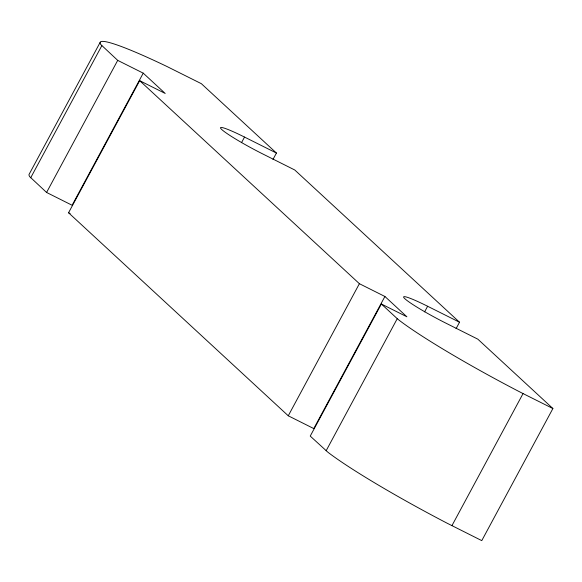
<?xml version="1.0" encoding="UTF-8"?>
<svg xmlns="http://www.w3.org/2000/svg" width="582" height="582" viewBox="0 0 582 582"><rect width="100%" height="100%" fill="white"/><g stroke="black" fill="none" stroke-linecap="round" stroke-linejoin="round"><path stroke-width="0.87" d="M100.228 42.246L29.1 174.338A133.111 11.604 28.3 0 0 29.733 176.71L46.582 192.46L72.103 205.25L143.23 73.15L117.71 60.368L100.861 44.61A133.111 11.604 28.3 0 1 166.765 66.406L201.357 83.684L276.428 153.051L272.98 159.461M30.693 177.779L101.821 45.687M46.582 192.46L117.71 60.368M139.68 80.672L359.392 283.696L384.913 296.478L313.785 428.578L288.265 415.788L68.552 212.765L139.68 80.672L165.201 93.455L143.23 73.15M241.515 142.677L244.527 137.076L276.428 153.051M288.265 415.788L359.392 283.696M384.913 296.478L406.883 316.783L381.363 304L310.235 436.093L327.964 452.287A133.111 11.604 28.3 0 0 446.932 523.109L481.772 540.62L552.9 408.528L477.829 339.161L445.936 323.177A37.648 3.281 28.3 0 1 404.883 298.741A37.648 3.281 28.3 0 1 427.625 306.263L459.525 322.239L456.077 328.648M326.124 450.774L397.251 318.681L381.363 304M424.605 311.865L427.625 306.263M451.93 525.67L523.051 393.578L552.9 408.528M68.552 212.765L70.146 213.565M523.051 393.578L518.053 391.017A133.111 11.604 28.3 0 1 399.092 320.195L397.251 318.681M459.525 322.239L294.739 169.973L262.838 153.99A37.648 3.281 28.3 0 1 221.786 129.553A37.648 3.281 28.3 0 1 244.527 137.076"/></g></svg>
